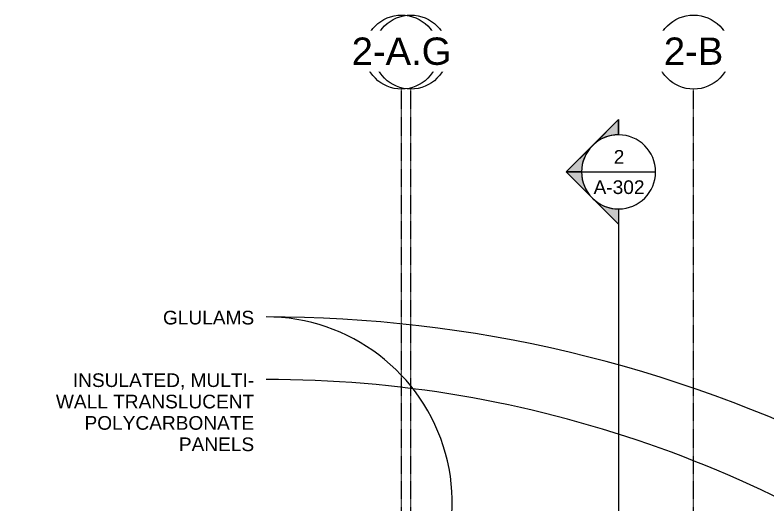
# Model space of a CAD drawing. Header units: inches. Extents: x 20478 to 36684, y -248 to 750.
# Drawn here: x 28847 to 29496, y 290 to 713 of the extents above; entities that cross this region are included whole.
import ezdxf

# ---------------------------------------------------------------- set-up
doc = ezdxf.new("R2010")
doc.units = ezdxf.units.IN
doc.header["$MEASUREMENT"] = 0
doc.linetypes.add('Grid Line 1_2_', pattern=[0.875, 0.5, -0.125, 0.125, -0.125])
for name, color, linetype, lineweight in [('G-ANNO-SYMB', 111, 'Continuous', 9), ('G-ANNO-TEXT', 231, 'Continuous', 9), ('S-GRID', 1, 'Continuous', 9), ('S-GRID-IDEN', 1, 'Continuous', 9)]:
    doc.layers.add(name, color=color, linetype=linetype, lineweight=lineweight)
doc.styles.add('Arial', font='arial.ttf', dxfattribs={"height": 23.60479})
doc.styles.add('Arial_1', font='arial.ttf', dxfattribs={"height": 11.802395})

# ---------------------------------------------------------------- blocks, each defined once
blk = doc.blocks.new('Section - Section Head - Filled-1526-Elevation - East')
at = {"layer": 'G-ANNO-SYMB'}
h = blk.add_hatch(color=256, dxfattribs=at)
edge = h.paths.add_edge_path(flags=0)
edge.add_arc((-22059.83, 577.16), 32.04, 90, 132.0784, ccw=False)
edge.add_line((-22059.83, 609.2), (-22059.83, 622.41))
edge.add_line((-22059.83, 622.41), (-22081.31, 600.94))
h = blk.add_hatch(color=256, dxfattribs=at)
edge = h.paths.add_edge_path(flags=0)
edge.add_line((-22082.46, 599.78), (-22105.09, 577.16))
edge.add_line((-22105.09, 577.16), (-22091.83, 577.16))
edge.add_arc((-22059.83, 577.16), 32, 135, 180, ccw=False)
h = blk.add_hatch(color=256, dxfattribs=at)
edge = h.paths.add_edge_path(flags=0)
edge.add_arc((-22059.83, 577.16), 32, 180, 225, ccw=False)
edge.add_line((-22091.83, 577.16), (-22105.09, 577.16))
edge.add_line((-22105.09, 577.16), (-22082.46, 554.53))
h = blk.add_hatch(color=256, dxfattribs=at)
edge = h.paths.add_edge_path(flags=0)
edge.add_line((-22081.31, 553.37), (-22059.83, 531.9))
edge.add_line((-22059.83, 531.9), (-22059.83, 545.12))
edge.add_arc((-22059.83, 577.16), 32.04, 227.9216, 270, ccw=False)
for p, q in [((-22105.09, 577.16), (-22059.83, 622.41)), ((-22081.31, 600.94), (-22059.83, 622.41)), ((-22059.83, 609.16), (-22059.83, 622.41)), ((-22059.83, 622.41), (-22059.83, 609.2)), ((-22105.09, 577.16), (-22082.46, 599.78)), ((-22105.09, 577.16), (-22059.83, 531.9)), ((-22091.83, 577.16), (-22105.09, 577.16)), ((-22082.46, 554.53), (-22105.09, 577.16)), ((-22105.09, 577.16), (-22091.83, 577.16)), ((-22059.83, 531.9), (-22081.31, 553.37)), ((-22059.83, 545.16), (-22059.83, 531.9)), ((-22059.83, 545.12), (-22059.83, 531.9))]:
    blk.add_line(p, q, dxfattribs=at)
for radius, start, end in [(32, 90, 270), (32.04, 90, 132.0784), (32, 270, 90), (32, 135, 180), (32, 180, 225), (32.04, 227.9216, 270)]:
    blk.add_arc((-22059.83, 577.16), radius, start, end, dxfattribs=at)
blk = doc.blocks.new('Grid - Grid Head - Circle-14747-Elevation - East')
at = {"layer": 'S-GRID-IDEN'}
blk.add_circle((-21143.8, 680.66), 32, dxfattribs=at)

msp = doc.modelspace()

# ---------------------------------------------------------------- linework, layer by layer
at = {"layer": 'G-ANNO-SYMB'}
for p, q in [((29336.32694, 577.15708), (29400.32694, 577.15708)), ((29368.32694, 545.15708), (29368.32694, -79.66081))]:
    msp.add_line(p, q, dxfattribs=at)
at = {"layer": 'G-ANNO-TEXT', "color": 145}
for centre, radius, start in [((29063.82432, -684.82661), 1136.75909, 63.3750715), ((29063.82432, 291.0566), 160.87588, 300.9877356), ((29063.82432, -607.95234), 1005.85857, 51.6248666)]:
    msp.add_arc(centre, radius, start, 90, dxfattribs=at)
at = {"layer": 'S-GRID', "linetype": 'Grid Line 1_2_'}
for p, q in [((29180.86059, -132), (29180.86059, 648.65882)), ((29180.86059, -132), (29180.86059, 648.65882)), ((29188.86059, -132), (29188.86059, 648.65882)), ((29188.86059, -132), (29188.86059, 648.65882)), ((29433.11059, -132), (29433.11059, 648.65882)), ((29433.11059, -132), (29433.11059, 648.65882))]:
    msp.add_line(p, q, dxfattribs=at)

# ---------------------------------------------------------------- block references
at = {"layer": 'G-ANNO-SYMB'}
msp.add_blockref('Section - Section Head - Filled-1526-Elevation - East', (51428.16003, 0), dxfattribs=at)
at = {"layer": 'S-GRID-IDEN'}
for p in [(50332.6634, 0), (50576.9134, 0)]:
    msp.add_blockref('Grid - Grid Head - Circle-14747-Elevation - East', p, dxfattribs=at)

# ---------------------------------------------------------------- texts
at = {"layer": 'G-ANNO-SYMB', "attachment_point": 2, "line_spacing_factor": 0.938532, "style": 'Arial_1'}
for s, insert, char_height, width in [('2', (29368.73677, 596.04924), 11.8024, 10.944), ('A-302', (29368.73677, 569.86758), 11.802395, 52.416)]:
    msp.add_mtext(s, dxfattribs=dict(at, insert=insert, char_height=char_height, width=width))
at = {"layer": 'G-ANNO-TEXT', "color": 145, "attachment_point": 3, "line_spacing_factor": 0.938532, "style": 'Arial_1', "bg_fill": 3, "box_fill_scale": 1.25, "bg_fill_color": 0, "bg_fill_transparency": 0}
for s, insert, char_height, width in [('GLULAMS', (29053.58432, 457.18103), 11.802395, 93.744), ('INSULATED, MULTI-\\PWALL TRANSLUCENT\\PPOLYCARBONATE\\PPANELS', (29053.58432, 403.15478), 11.8023952, 203.616)]:
    msp.add_mtext(s, dxfattribs=dict(at, insert=insert, char_height=char_height, width=width))

# ---------------------------------------------------------------- next in the draw order: texts
at = {"layer": 'S-GRID-IDEN', "char_height": 23.60479, "width": 56.736, "attachment_point": 2, "line_spacing_factor": 0.938532, "style": 'Arial', "bg_fill": 3, "box_fill_scale": 1.25, "bg_fill_color": 0, "bg_fill_transparency": 0}
for s, insert in [('3-1', (29188.85444, 693.24132)), ('3-2', (29433.10444, 693.24132))]:
    msp.add_mtext(s, dxfattribs=dict(at, insert=insert))

# ---------------------------------------------------------------- next in the draw order: block references
at = {"layer": 'S-GRID-IDEN'}
for p in [(50324.6634, 0), (50576.9134, 0)]:
    msp.add_blockref('Grid - Grid Head - Circle-14747-Elevation - East', p, dxfattribs=at)

# ---------------------------------------------------------------- next in the draw order: texts
at = {"layer": 'S-GRID-IDEN', "char_height": 23.60479, "attachment_point": 2, "line_spacing_factor": 0.938532, "style": 'Arial', "bg_fill": 3, "box_fill_scale": 1.25, "bg_fill_color": 0, "bg_fill_transparency": 0}
for s, insert, width in [('3-1.G', (29180.85444, 693.24132), 98.208), ('2-B', (29433.10444, 693.24132), 61.056)]:
    msp.add_mtext(s, dxfattribs=dict(at, insert=insert, width=width))

# ---------------------------------------------------------------- next in the draw order: block references
at = {"layer": 'S-GRID-IDEN'}
msp.add_blockref('Grid - Grid Head - Circle-14747-Elevation - East', (50332.6634, 0), dxfattribs=at)

# ---------------------------------------------------------------- next in the draw order: texts
at = {"layer": 'S-GRID-IDEN', "insert": (29188.85444, 693.24132), "char_height": 23.60479, "width": 61.056, "attachment_point": 2, "line_spacing_factor": 0.938532, "style": 'Arial', "bg_fill": 3, "box_fill_scale": 1.25, "bg_fill_color": 0, "bg_fill_transparency": 0}
msp.add_mtext('2-A', dxfattribs=at)

# ---------------------------------------------------------------- next in the draw order: block references
at = {"layer": 'S-GRID-IDEN'}
msp.add_blockref('Grid - Grid Head - Circle-14747-Elevation - East', (50324.6634, 0), dxfattribs=at)

# ---------------------------------------------------------------- next in the draw order: texts
at = {"layer": 'S-GRID-IDEN', "insert": (29180.85444, 693.24132), "char_height": 23.60479, "width": 102.528, "attachment_point": 2, "line_spacing_factor": 0.938532, "style": 'Arial', "bg_fill": 3, "box_fill_scale": 1.25, "bg_fill_color": 0, "bg_fill_transparency": 0}
msp.add_mtext('2-A.G', dxfattribs=at)

doc.saveas('drawing.dxf')
